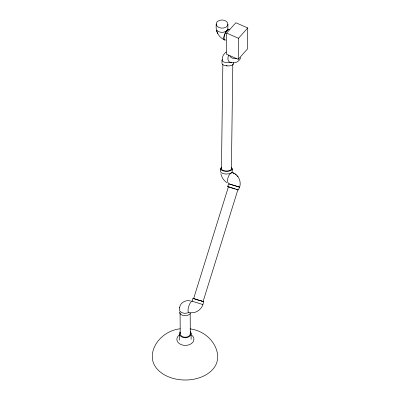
<?xml version="1.0" encoding="UTF-8"?>
<svg xmlns="http://www.w3.org/2000/svg" width="400" height="400" viewBox="0 0 400 400"><rect width="100%" height="100%" fill="white"/><g stroke="black" fill="none" stroke-linecap="round" stroke-linejoin="round"><path stroke-width="0.6" d="M216.2 23.91L216.145 28.115A5.855 4.075 0.7 0 0 221.82 32.35A5.855 4.075 0.7 0 0 227.855 28.445L227.905 24.235A5.855 4.075 0.7 0 0 219.285 20.465A5.855 4.075 0.7 0 0 218.965 27.52A5.855 4.075 0.7 0 0 227.905 24.235M226.605 33.085L226.345 54.115L238.23 59.315L247.485 48.98L247.745 27.95L235.86 22.75L226.605 33.085L238.49 38.285L238.23 59.315M220.575 168.735L220.535 171.37A5.855 2.55 0.8 0 0 226.345 174.01A5.855 2.55 0.8 0 0 232.25 171.545L232.285 168.905M222.03 60.095L221.985 63.31A5.855 2.55 0.8 0 0 227.79 65.95A5.855 2.55 0.8 0 0 233.7 63.48L233.715 62.41M221.455 168.655L222.85 64.48M231.405 168.985L232.81 64.185M201.26 301.055L203.095 301.495M222.24 59.435C222.155 56.365 223.86 53.705 226.285 51.95M179.605 307.665C180.05 302.665 185.81 299.615 190.425 300.9M152.255 354.815C153.88 340.885 166.58 330.27 180.115 328.785M202.93 301.37L203.825 301.7L202.84 304.545L192.04 301.175L193.03 298.33M227.705 186.575L228.575 183.78L239.49 187.1L238.5 189.945L227.705 186.575L228.86 186.795M203.09 301.53L237.885 189.72L236.055 189.245M202.955 304.495C201.135 310.285 194.605 314.225 188.68 312.305A5.855 1.695 -72.2 0 1 188.755 306.36A5.855 1.695 -72.2 0 1 192.16 301.125L192.04 301.175M240.83 57.59C239.435 61.54 234.735 64.13 230.78 62.325A5.855 3.74 -65.6 0 1 228.68 55.185M238.49 38.285L247.745 27.95M203.825 301.7L192.91 298.38M189.98 328.9C204.04 330.35 217.135 342.11 217.73 356.65M234.975 188.93L231.33 187.795M200.18 300.735L193.645 298.555L228.44 186.745L230.25 187.44M200.525 300.56L201.505 300.885M228.445 183.695L239.62 187.18C241.575 181.455 238.445 174.83 232.79 172.695M224.23 39.75C220.315 38.005 217.535 34.385 216.44 30.285L217.075 31.915M226.98 182.775C223.865 180.69 221.69 177.4 220.84 173.765M235.115 173.885L236.22 174.95M237.045 175.755L238.025 176.695M217.345 32.585L217.8 33.765M191.085 333.175L191.125 339.365M190.18 313.48L190.305 333.71M180.085 312.675L180.21 333.515M179.43 334.045L179.465 340.235M191.595 335.07A8.55 6.125 -0.4 0 1 191.265 343.73A8.55 6.125 -0.4 0 1 179.18 343.53A8.55 6.125 -0.4 0 1 179.51 334.87M217.6 357.04A32.63 22.71 0.7 0 1 183.955 380A32.63 22.71 0.7 0 1 152.455 355.215M190.175 332.77A5.05 3.62 -0.4 0 1 185.1 337.23A5.05 3.62 -0.4 0 1 180.425 332.58M231.3 168.42A4.98 2.17 0.8 0 1 226.175 170.985A4.98 2.17 0.8 0 1 221.69 168.1M227.155 65.54A4.98 2.17 0.8 0 1 226.31 65.445M236.385 58.545A5.855 3.93 -2 0 1 229.745 55.875M188.525 312.49A5.855 4.195 -0.4 0 1 181.4 312.35A5.855 4.195 -0.4 0 1 179.77 307.385M225.405 39.955A5.855 2.185 -66.4 0 1 224.85 34.05A5.855 2.185 -66.4 0 1 229.69 29.505M225.34 40.03A5.855 2.185 -66.4 0 1 224.78 34.125A5.855 2.185 -66.4 0 1 229.625 29.575M190.41 331.605A5.855 4.195 -0.4 0 1 185.465 337.805A5.855 4.195 -0.4 0 1 179.92 331.9M231.545 62.21A5.855 2.55 0.8 0 1 224.445 62.205A5.855 2.55 0.8 0 1 222.405 59.22M231.525 167.62A5.855 2.55 0.8 0 1 226.38 171.375A5.855 2.55 0.8 0 1 221.38 167.47M228.045 182.735A5.855 3.09 -71.7 0 1 229.355 174.77A5.855 3.09 -71.7 0 1 234.08 173.9M190.46 313.22A5.855 4.195 -0.4 0 1 184.175 315.65A5.855 4.195 -0.4 0 1 179.295 311.945"/></g></svg>
